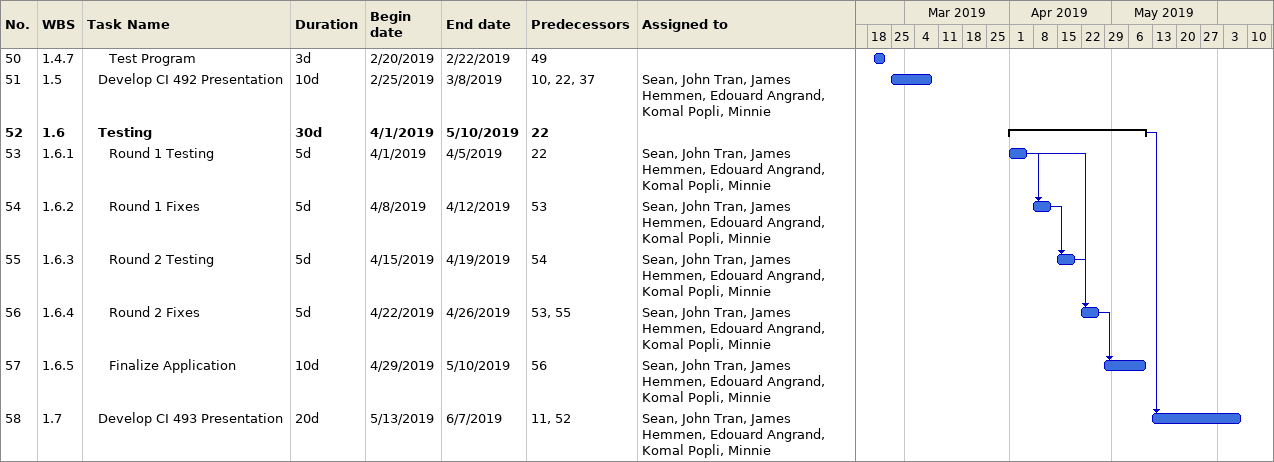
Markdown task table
| ID | WBS | Task | Duration | Start | Finish | Predecessors | Resources |
|---|---|---|---|---|---|---|---|
| 50 | 1.4.7 | Test Program | 3d | 2019-02-20 | 2019-02-22 | 49 |  |
| 51 | 1.5 | Develop CI 492 Presentation | 10d | 2019-02-25 | 2019-03-08 | 10, 22, 37 | Sean, John Tran, James Hemmen, Edouard Angrand, Komal Popli, Minnie |
| 52 | 1.6 | **Testing** | 30d | 2019-04-01 | 2019-05-10 | 22 |  |
| 53 | 1.6.1 | Round 1 Testing | 5d | 2019-04-01 | 2019-04-05 | 22 | Sean, John Tran, James Hemmen, Edouard Angrand, Komal Popli, Minnie |
| 54 | 1.6.2 | Round 1 Fixes | 5d | 2019-04-08 | 2019-04-12 | 53 | Sean, John Tran, James Hemmen, Edouard Angrand, Komal Popli, Minnie |
| 55 | 1.6.3 | Round 2 Testing | 5d | 2019-04-15 | 2019-04-19 | 54 | Sean, John Tran, James Hemmen, Edouard Angrand, Komal Popli, Minnie |
| 56 | 1.6.4 | Round 2 Fixes | 5d | 2019-04-22 | 2019-04-26 | 53, 55 | Sean, John Tran, James Hemmen, Edouard Angrand, Komal Popli, Minnie |
| 57 | 1.6.5 | Finalize Application | 10d | 2019-04-29 | 2019-05-10 | 56 | Sean, John Tran, James Hemmen, Edouard Angrand, Komal Popli, Minnie |
| 58 | 1.7 | Develop CI 493 Presentation | 20d | 2019-05-13 | 2019-06-07 | 11, 52 | Sean, John Tran, James Hemmen, Edouard Angrand, Komal Popli, Minnie |
